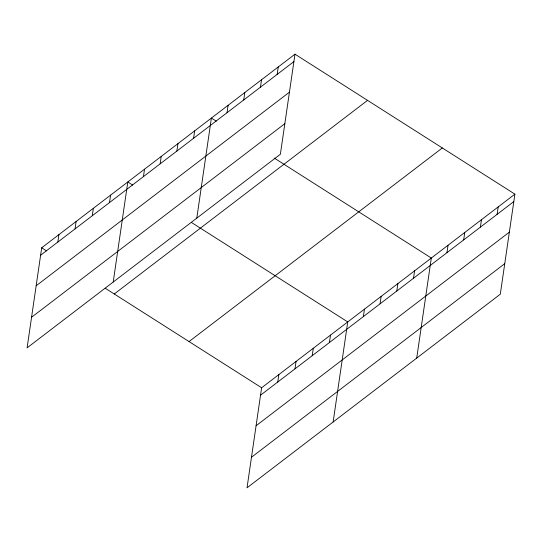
<?xml version="1.0" encoding="UTF-8"?>
<svg xmlns="http://www.w3.org/2000/svg" width="542" height="542" viewBox="0 0 542 542"><rect width="100%" height="100%" fill="white"/><g stroke="black" fill="none" stroke-linecap="round" stroke-linejoin="round"><path stroke-width="0.81" d="M294.977 54.18L41.7 247.796L27.1 347.856L280.377 154.24L294.977 54.18L514.9 194.144L500.3 294.204L247.023 487.82L261.623 387.76L514.9 194.144M57.838 242.057L58.922 234.625M75.06 228.893L76.144 221.461M92.282 215.73L93.366 208.297M109.504 202.559L110.588 195.127M113.217 282.03L127.81 181.963L132.695 185.073M143.447 176.617L144.531 169.185M160.161 163.84L161.245 156.408M176.875 151.062L177.959 143.63M193.596 138.278L194.68 130.852M196.793 218.135L211.394 118.068L216.278 121.178M227.023 112.722L228.107 105.29M243.744 99.945L244.828 92.513M260.458 87.167L261.542 79.735M277.172 74.389L278.256 66.957M277.761 382.022L278.845 374.597M294.983 368.858L296.067 361.426M312.206 355.694L313.29 348.262M329.428 342.524L330.512 335.098M333.14 421.994L347.74 321.928L191.312 222.376M363.37 316.582L364.454 309.15M380.084 303.805L381.168 296.372M396.805 291.027L397.889 283.595M413.519 278.249L414.603 270.817M416.723 358.099L431.317 258.039L274.198 158.04M446.954 252.687L448.038 245.262M463.667 239.91L464.751 232.477M480.381 227.132L481.465 219.7M497.102 214.354L498.186 206.922M40.616 255.221L293.893 61.612M36.151 285.79L289.428 92.181M31.558 317.287L284.835 123.671M114.274 293.981L367.551 100.365M189.05 341.568L442.326 147.952M260.539 395.193L513.816 201.577M256.081 425.761L509.358 232.145M251.488 457.252L504.765 263.636M41.7 247.796L46.585 250.899M105.202 288.208L261.623 387.76"/></g></svg>
